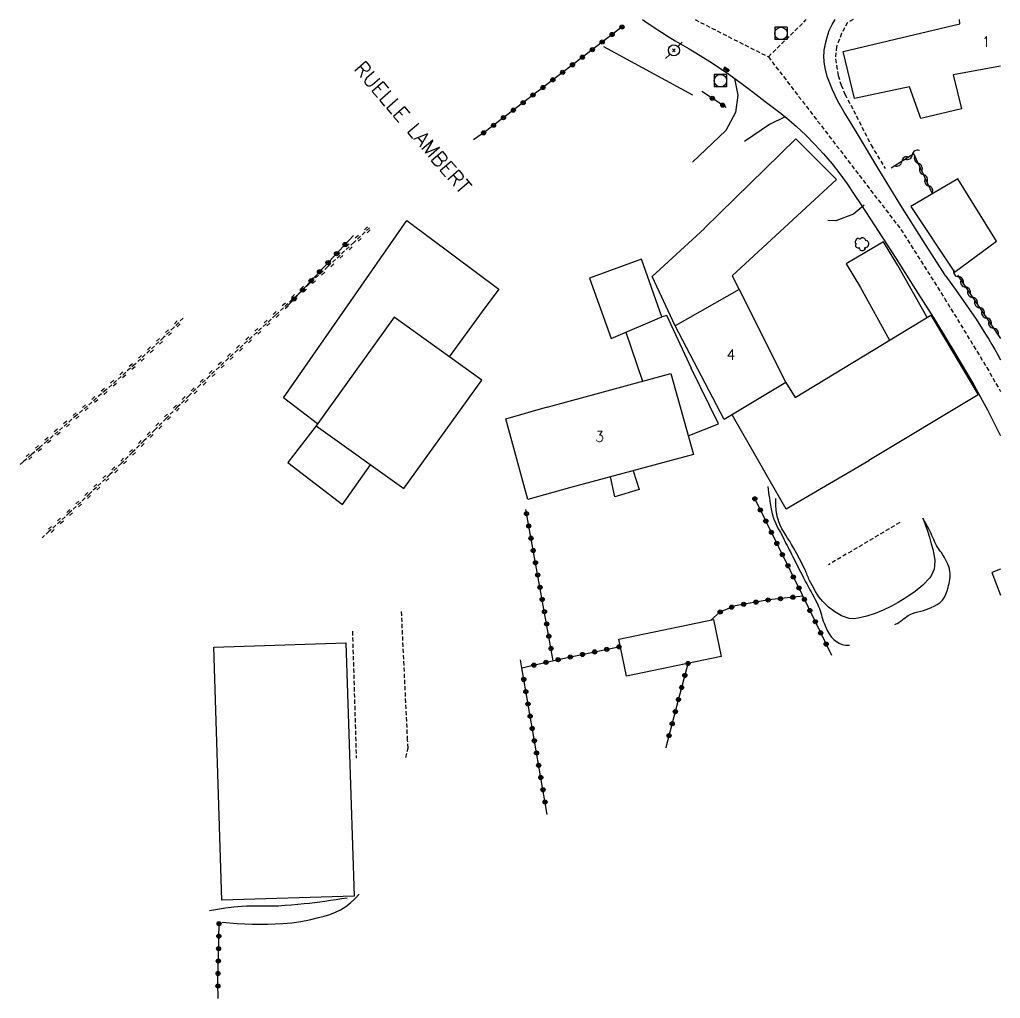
# Model space of a CAD drawing. Header units: millimetres. Extents: x 176000 to 177000, y 162000 to 163001.
# Drawn here: x 176881.7 to 177000, y 162882 to 163000 of the extents above; entities that cross this region are included whole.
import ezdxf
from ezdxf.enums import TextEntityAlignment as Align

# ---------------------------------------------------------------- set-up
doc = ezdxf.new("R2010")
doc.units = ezdxf.units.MM
doc.linetypes.add('DASHED', pattern=[0.75, 0.5, -0.25])
doc.layers.get('0').update_dxf_attribs({"linetype": 'CONTINUOUS'})
for name, color, linetype in [('W0001', 6, 'DASHED'), ('W0008', 7, 'CONTINUOUS'), ('W0017', 7, 'CONTINUOUS'), ('W0101', 7, 'CONTINUOUS'), ('W0104', 1, 'CONTINUOUS'), ('W0112', 1, 'DASHED'), ('W0211', 2, 'CONTINUOUS'), ('W0214', 2, 'CONTINUOUS'), ('W0220', 5, 'DASHED'), ('W0300', 7, 'CONTINUOUS'), ('W0310', 3, 'CONTINUOUS'), ('W0323', 7, 'CONTINUOUS'), ('W0401', 7, 'CONTINUOUS'), ('W0420', 7, 'CONTINUOUS'), ('W0473', 7, 'CONTINUOUS'), ('W0989', 7, 'CONTINUOUS'), ('W0991', 7, 'CONTINUOUS')]:
    doc.layers.add(name, color=color, linetype=linetype)
doc.styles.get("Standard").update_dxf_attribs({"font": 'romans.shx', "width": 0.85})

# ---------------------------------------------------------------- blocks, each defined once
blk = doc.blocks.new('T401')
for p, q in [((-0.3, 0.3), (0, 0.3)), ((-0.3, -0.25), (-0.3, 0.3)), ((-0.3, 0.15), (0, 0.15)), ((-0.3, 0), (0, 0)), ((0, 0.3), (0, -0.25)), ((-0.3, -0.15), (0, -0.15)), ((-0.3, -0.25), (-0.3, -0.3)), ((-0.3, -0.3), (0, -0.3)), ((0, -0.3), (0, -0.25))]:
    blk.add_line(p, q)
blk = doc.blocks.new('T420')
for p, q in [((0.75, 0.75), (-0.75, 0.75)), ((-0.75, 0.75), (-0.75, -0.75)), ((0.75, 0.75), (0.75, -0.75)), ((0.75, -0.75), (-0.75, -0.75))]:
    blk.add_line(p, q)
blk.add_ellipse((0, 0), major_axis=(-0.53, 0.53), ratio=1, start_param=3.926991, end_param=10.210176)
blk = doc.blocks.new('T473')
for p, q in [((-0.166667, 0.166667), (0.166667, -0.166667)), ((-0.166667, -0.166667), (0.166667, 0.166667)), ((0.500001, 0.500001), (1.000002, 1.000002)), ((-1.000002, -1.000002), (-0.500001, -0.500001))]:
    blk.add_line(p, q)
blk.add_ellipse((0, 0), major_axis=(0.471405, 0.471405), ratio=1, start_param=5.4977871438, end_param=11.780972451)
blk = doc.blocks.new('T300')
for p, q in [((-0.8, 0.51), (-0.86, 0.34)), ((-0.86, 0.34), (-0.86, 0.17)), ((-0.86, 0.17), (-0.74, 0.06)), ((-0.69, 0.63), (-0.8, 0.51)), ((-0.8, -0.06), (-0.74, 0.06)), ((-0.74, 0.06), (-0.69, 0.11)), ((-0.57, 0.69), (-0.69, 0.63)), ((-0.46, 0.69), (-0.57, 0.69)), ((-0.29, 0.63), (-0.46, 0.69)), ((-0.29, 0.63), (-0.17, 0.74)), ((-0.23, 0.57), (-0.29, 0.63)), ((-0.17, 0.74), (-0.06, 0.8)), ((-0.06, 0.8), (0.06, 0.8)), ((0.06, 0.8), (0.23, 0.74)), ((0.23, 0.74), (0.34, 0.63)), ((0.34, 0.63), (0.4, 0.51)), ((0.46, 0.46), (0.34, 0.46)), ((0.4, 0.51), (0.4, 0.46)), ((0.57, 0.4), (0.46, 0.46)), ((0.57, 0.4), (0.69, 0.29)), ((0.69, 0.29), (0.74, 0.17)), ((0.74, 0.06), (0.69, -0.17)), ((0.74, 0.17), (0.74, 0.06)), ((-0.8, -0.17), (-0.8, -0.06)), ((-0.8, -0.23), (-0.8, -0.17)), ((-0.74, -0.34), (-0.8, -0.23)), ((-0.69, -0.4), (-0.74, -0.34)), ((-0.51, -0.46), (-0.69, -0.4)), ((-0.4, -0.46), (-0.51, -0.46)), ((-0.4, -0.46), (-0.34, -0.46)), ((-0.34, -0.46), (-0.34, -0.4)), ((-0.34, -0.51), (-0.34, -0.46)), ((-0.29, -0.63), (-0.34, -0.51)), ((-0.17, -0.74), (-0.29, -0.63)), ((-0.06, -0.8), (-0.17, -0.74)), ((0.06, -0.8), (-0.06, -0.8)), ((0.17, -0.74), (0.06, -0.8)), ((0.23, -0.69), (0.17, -0.74)), ((0.29, -0.46), (0.23, -0.46)), ((0.29, -0.63), (0.23, -0.69)), ((0.46, -0.4), (0.29, -0.46)), ((0.34, -0.51), (0.29, -0.63)), ((0.34, -0.51), (0.34, -0.46)), ((0.57, -0.34), (0.46, -0.4)), ((0.63, -0.29), (0.57, -0.34)), ((0.69, -0.17), (0.63, -0.29))]:
    blk.add_line(p, q)
blk = doc.blocks.new('t310o')
at = {"color": 0, "linetype": 'Continuous'}
for centre, start, end in [((-0.5, 0.38), 216.8699, 323.1304), ((0.5, -0.37), 36.8699, 143.1303)]:
    blk.add_arc(centre, 0.625, start, end, dxfattribs=at)
blk = doc.blocks.new('t323o')
at = {"color": 0, "linetype": 'Continuous'}
for radius in [0.25, 0.15]:
    blk.add_circle((0, 0), radius, dxfattribs=at)
blk = doc.blocks.new('t220o')
at = {"color": 0, "linetype": 'Continuous'}
for p, q in [((-0.25, 0.25), (0.25, 0.25)), ((-0.25, -0.25), (0.25, -0.25))]:
    blk.add_line(p, q, dxfattribs=at)

msp = doc.modelspace()

# ---------------------------------------------------------------- linework, layer by layer
at = {"layer": 'W0001'}
for points in [[(176963.18, 163000), (176972.02, 162995.51)], [(176972.02, 162995.51), (176976.6, 163000)], [(176972.02, 162995.51), (176988, 162974.71), (176993.26, 162966.43), (176998.35, 162958.09), (177000, 162955.2)]]:
    msp.add_lwpolyline(points, dxfattribs=at)
at = {"layer": 'W0008'}
for points in [[(176956.86, 163000), (176957.11, 162999.83), (176958.12, 162999.15), (176959.13, 162998.48), (176959.95, 162997.96), (176960.78, 162997.46), (176961.62, 162996.96), (176962.46, 162996.47), (176963.29, 162995.98), (176964.13, 162995.48), (176964.95, 162994.97), (176965.77, 162994.44), (176967.27, 162993.41), (176968.74, 162992.34), (176970.2, 162991.25), (176971.65, 162990.14), (176972.6, 162989.41), (176973.56, 162988.68), (176974.5, 162987.92), (176975.4, 162987.13), (176976.54, 162986.06), (176977.63, 162984.96), (176978.69, 162983.81), (176979.71, 162982.63), (176980.64, 162981.43), (176981.52, 162980.19), (176982.36, 162978.92), (176983.21, 162977.66), (176984.27, 162976.08), (176985.32, 162974.48), (176986.36, 162972.87), (176987.38, 162971.26), (176989.78, 162967.47), (176992.17, 162963.68), (176994.51, 162959.86), (176996.78, 162955.99), (176997.62, 162954.49), (176998.44, 162952.98), (176999.22, 162951.45), (176999.99, 162949.91)], [(176993.41, 162969.07), (176990.69, 162973.33), (176988.01, 162977.61), (176985.36, 162981.92), (176982.76, 162986.25), (176981.97, 162987.55), (176981.17, 162988.84), (176980.41, 162990.16), (176979.75, 162991.53), (176979.42, 162992.33), (176979.13, 162993.15), (176978.9, 162994), (176978.76, 162994.86), (176978.74, 162995.14), (176978.73, 162995.42), (176978.73, 162995.71), (176978.74, 162995.99), (176978.77, 162996.27), (176978.81, 162996.55), (176978.86, 162996.83), (176978.92, 162997.11), (176979.12, 162997.89), (176979.36, 162998.67), (176979.7, 162999.42), (176980.09, 163000)], [(176993.41, 162969.07), (176994.67, 162967.37), (176995.89, 162965.64), (176997.07, 162963.89), (176998.21, 162962.11), (176998.6, 162961.49), (176998.96, 162960.86), (176999.32, 162960.23), (176999.68, 162959.59), (177000, 162959)], [(176999.98, 162949.92), (177000, 162949.93)]]:
    msp.add_lwpolyline(points, dxfattribs=at)
at = {"layer": 'W0017'}
for points in [[(176967.94, 162992.91), (176968.34, 162990.91), (176968.04, 162988.8), (176966.9, 162986.65), (176962.88, 162982.83)], [(176974.03, 162988.27), (176972.17, 162987.35), (176969.13, 162985.3)], [(176983.59, 162977.65), (176982.29, 162976.54), (176980.16, 162975.76), (176979.18, 162975.79)]]:
    msp.add_lwpolyline(points, dxfattribs=at)
at = {"layer": 'W0101'}
for points in [[(176982.4, 162990.49), (176981.03, 162996.16), (176995.13, 162999.48)], [(176995.13, 162999.48), (176995.07, 163000)], [(177000, 162994.38), (176994.31, 162993.34), (176995.32, 162989.25), (176990.42, 162988.1), (176989.04, 162991.92), (176982.4, 162990.49)], [(176968.51, 162967.46), (176960.8, 162963.08)], [(176968.51, 162967.46), (176974.14, 162956.27)], [(176966.69, 162951.8), (176960.8, 162963.08)], [(176974.14, 162956.27), (176966.69, 162951.8)]]:
    msp.add_lwpolyline(points, dxfattribs=at)
msp.add_lwpolyline([(176962.98, 162947.58), (176948.06, 162943.58), (176948.03, 162943.57), (176943.02, 162942.15), (176940.37, 162951.89), (176945.38, 162953.32), (176945.37, 162953.31), (176960.28, 162957.36)], close=True, dxfattribs=at)
at = {"layer": 'W0104'}
for points in [[(176960.8, 162963.08), (176958.01, 162969.03), (176964.31, 162974.84), (176964.3, 162974.83), (176975.34, 162985.63)], [(176975.34, 162985.63), (176980.23, 162980.75)], [(176980.23, 162980.75), (176967.64, 162969.11), (176968.51, 162967.46)], [(176917.67, 162951.29), (176913.55, 162954.43), (176928.43, 162975.79), (176939.54, 162967.5), (176937.51, 162964.81), (176933.54, 162959.38)], [(176991.17, 162964.12), (176987.65, 162970.38), (176985.89, 162973.22), (176981.4, 162970.55), (176983.15, 162967.72), (176983.14, 162967.71), (176986.63, 162961.36)], [(176962.37, 162949.82), (176966, 162951.29), (176962.73, 162957.98), (176962.76, 162957.97), (176959.77, 162964.35), (176959.19, 162964.18), (176959.18, 162964.17), (176956.72, 162971.14), (176950.44, 162968.84), (176953.06, 162961.56)], [(176953.06, 162961.56), (176959.18, 162964.17)], [(176974.14, 162956.27), (176975.25, 162954.46), (176991.63, 162964.4)], [(176991.63, 162964.4), (176997.31, 162954.8)], [(176954.84, 162962.32), (176956.83, 162956.42)], [(176997.31, 162954.8), (176984.13, 162946.85)], [(176984.13, 162946.85), (176984.12, 162946.84), (176974.16, 162941.02), (176967.66, 162952.38)], [(176917.5, 162951.06), (176914.1, 162946.62), (176920.68, 162941.55), (176924.05, 162946.36)], [(176955.73, 162945.64), (176956.45, 162943.36), (176953.51, 162942.47), (176952.97, 162944.9)], [(177000, 162933.77), (176998.96, 162933.37)], [(176998.96, 162933.37), (177000, 162930.64)]]:
    msp.add_lwpolyline(points, dxfattribs=at)
for points in [[(176994.48, 162969.57), (176999.54, 162973.29), (176994.88, 162980.83), (176989.21, 162977.49)], [(176928.06, 162943.48), (176937.46, 162956.56), (176926.9, 162964.14), (176917.5, 162951.06)], [(176953.99, 162925.32), (176965.42, 162927.72), (176966.35, 162923.26), (176954.92, 162920.86)], [(176921.09, 162924.88), (176922.08, 162894.38), (176906.14, 162893.87), (176905.15, 162924.37)]]:
    msp.add_lwpolyline(points, close=True, dxfattribs=at)
at = {"layer": 'W0112'}
for points in [[(176982.24, 163000), (176981.58, 162999.66), (176980.86, 162998.33), (176980.24, 162996.75), (176980.11, 162995.24), (176980.43, 162993.27), (176980.8, 162992.11), (176981.25, 162991), (176982.29, 162989.06)], [(176982.29, 162989.06), (176984.41, 162984.88), (176986.1, 162982.07)], [(176987.88, 162939.39), (176979.29, 162934.31)], [(176928.3, 162911.07), (176928.58, 162912.21), (176928.52, 162913.18), (176927.79, 162928.67)], [(176921.87, 162926.29), (176922.33, 162911)]]:
    msp.add_lwpolyline(points, dxfattribs=at)
at = {"layer": 'W0211'}
for points in [[(176971.95, 162943.73), (176971.99, 162943.38), (176972.04, 162943.03), (176972.09, 162942.68), (176972.15, 162942.33), (176972.26, 162941.7), (176972.37, 162941.06), (176972.5, 162940.43), (176972.68, 162939.81), (176972.91, 162939.26), (176973.18, 162938.72), (176973.47, 162938.19), (176973.75, 162937.66), (176973.88, 162937.4), (176974.01, 162937.14), (176974.14, 162936.88), (176974.28, 162936.63), (176974.41, 162936.37), (176974.54, 162936.11), (176974.68, 162935.85), (176974.81, 162935.59), (176974.99, 162935.24), (176975.17, 162934.88), (176975.35, 162934.52), (176975.53, 162934.17), (176975.71, 162933.81), (176975.9, 162933.45), (176976.08, 162933.1), (176976.26, 162932.74), (176976.39, 162932.5), (176976.52, 162932.25), (176976.65, 162932.01), (176976.78, 162931.77), (176976.91, 162931.53), (176977.04, 162931.28), (176977.17, 162931.04), (176977.3, 162930.8), (176977.5, 162930.42), (176977.7, 162930.04), (176977.9, 162929.66), (176978.08, 162929.27), (176978.17, 162929.02), (176978.26, 162928.78), (176978.33, 162928.52), (176978.41, 162928.27), (176978.48, 162928.02), (176978.56, 162927.77), (176978.64, 162927.52), (176978.74, 162927.28), (176978.92, 162926.84), (176979.11, 162926.39), (176979.35, 162925.96), (176979.64, 162925.57), (176979.91, 162925.29), (176980.22, 162925.05), (176980.55, 162924.85), (176980.91, 162924.7), (176981.33, 162924.61), (176981.76, 162924.6), (176981.8, 162924.6)], [(176987.29, 162927.11), (176987.42, 162927.17), (176987.57, 162927.24), (176987.77, 162927.36), (176987.96, 162927.5), (176988.15, 162927.63), (176988.33, 162927.78), (176988.52, 162927.92), (176988.71, 162928.06), (176988.9, 162928.18), (176989.11, 162928.3), (176989.42, 162928.43), (176989.74, 162928.54), (176990.06, 162928.64), (176990.39, 162928.72), (176990.71, 162928.8), (176991.04, 162928.9), (176991.36, 162929.01), (176991.67, 162929.14), (176992.02, 162929.32), (176992.38, 162929.51), (176992.72, 162929.75), (176993.01, 162930.04), (176993.25, 162930.38), (176993.44, 162930.77), (176993.58, 162931.16), (176993.69, 162931.56), (176993.76, 162931.8), (176993.81, 162932.04), (176993.86, 162932.29), (176993.9, 162932.54), (176993.93, 162932.79), (176993.94, 162933.04), (176993.94, 162933.29), (176993.91, 162933.54), (176993.82, 162933.98), (176993.66, 162934.39), (176993.47, 162934.78), (176993.27, 162935.17), (176993.16, 162935.36), (176993.04, 162935.54), (176992.92, 162935.72), (176992.79, 162935.9), (176992.67, 162936.07), (176992.54, 162936.25), (176992.42, 162936.43), (176992.31, 162936.61), (176992.18, 162936.85), (176992.07, 162937.09), (176991.96, 162937.34), (176991.85, 162937.58), (176991.74, 162937.83), (176991.64, 162938.08), (176991.53, 162938.32), (176991.41, 162938.56), (176991.23, 162938.9), (176991.04, 162939.24), (176990.84, 162939.57), (176990.64, 162939.9)], [(176906.17, 162891.23), (176907.99, 162891.06), (176909.81, 162890.98), (176911.64, 162890.98), (176913.47, 162891.06), (176914.55, 162891.16), (176915.64, 162891.32), (176916.71, 162891.52), (176917.77, 162891.77), (176918.46, 162891.95), (176919.14, 162892.16), (176919.81, 162892.42), (176920.45, 162892.73), (176921.07, 162893.13), (176921.65, 162893.57), (176922.2, 162894.06), (176922.7, 162894.6)]]:
    msp.add_lwpolyline(points, dxfattribs=at)
at = {"layer": 'W0214'}
for points in [[(176990.64, 162939.9), (176990.95, 162939.15), (176991.23, 162938.39), (176991.47, 162937.61), (176991.67, 162936.83), (176991.84, 162936.18), (176991.99, 162935.52), (176992.09, 162934.85), (176992.07, 162934.16), (176992, 162933.78), (176991.87, 162933.41), (176991.7, 162933.06), (176991.48, 162932.74), (176990.66, 162931.83), (176989.72, 162931.06), (176988.71, 162930.39), (176987.69, 162929.77), (176986.79, 162929.27), (176985.85, 162928.82), (176984.89, 162928.43), (176983.9, 162928.11), (176983.39, 162927.97), (176982.87, 162927.85), (176982.33, 162927.79), (176981.78, 162927.84), (176980.86, 162928.15), (176980.03, 162928.63), (176979.28, 162929.21), (176978.59, 162929.86), (176978.1, 162930.44), (176977.7, 162931.08), (176977.34, 162931.75), (176977, 162932.42), (176976.92, 162932.57), (176976.85, 162932.72), (176976.79, 162932.88), (176976.72, 162933.03), (176976.66, 162933.19), (176976.6, 162933.35), (176976.53, 162933.5), (176976.46, 162933.66), (176976.13, 162934.34), (176975.78, 162935.02), (176975.42, 162935.69), (176975.05, 162936.36), (176974.83, 162936.75), (176974.6, 162937.13), (176974.35, 162937.5), (176974.11, 162937.87), (176973.87, 162938.26), (176973.65, 162938.65), (176973.46, 162939.06), (176973.3, 162939.48), (176973.1, 162940.16), (176972.98, 162940.86), (176972.92, 162941.57), (176972.92, 162942.29)], [(176904.63, 162892.62), (176905.6, 162892.8), (176906.57, 162892.95), (176907.55, 162893.07), (176908.53, 162893.16), (176909.08, 162893.19), (176909.64, 162893.21), (176910.19, 162893.21), (176910.75, 162893.2), (176911.3, 162893.19), (176911.86, 162893.19), (176912.42, 162893.2), (176912.97, 162893.21), (176913.74, 162893.26), (176914.52, 162893.31), (176915.29, 162893.38), (176916.06, 162893.46), (176916.68, 162893.52), (176917.31, 162893.6), (176917.93, 162893.68), (176918.56, 162893.77), (176919.23, 162893.86), (176919.89, 162893.96), (176920.56, 162894.06), (176921.23, 162894.17)]]:
    msp.add_lwpolyline(points, dxfattribs=at)
at = {"layer": 'W0220'}
for points in [[(176923.94, 162974.92), (176922.03, 162973.14), (176918.89, 162970.23), (176915.75, 162967.31), (176912.61, 162964.4), (176911.47, 162963.35), (176910.33, 162962.31), (176909.2, 162961.27), (176908.06, 162960.22), (176906.92, 162959.18), (176905.79, 162958.13), (176904.66, 162957.07), (176903.54, 162956.01), (176902.16, 162954.67), (176900.79, 162953.32), (176899.43, 162951.96), (176898.08, 162950.59), (176896.72, 162949.23), (176895.36, 162947.87), (176894, 162946.52), (176892.62, 162945.18), (176890.2, 162942.88), (176887.77, 162940.59), (176885.31, 162938.33), (176884.45, 162937.55)], [(176901.44, 162964.04), (176900.35, 162962.91), (176899.09, 162961.68), (176895.66, 162958.49), (176892.16, 162955.38), (176888.62, 162952.32), (176885.08, 162949.25), (176884.12, 162948.41), (176883.16, 162947.57), (176882.19, 162946.73), (176881.74, 162946.34)]]:
    msp.add_lwpolyline(points, dxfattribs=at)
at = {"layer": 'W0300'}
msp.add_lwpolyline([(176962.91, 162990.9), (176952.19, 162996.73)], dxfattribs=at)
at = {"layer": 'W0310'}
for points in [[(176991.8, 162979.01), (176989.58, 162983.83), (176986.83, 162982.11)], [(176994.82, 162969.22), (177000, 162961.56)]]:
    msp.add_lwpolyline(points, dxfattribs=at)
at = {"layer": 'W0323'}
for points in [[(176954.56, 162999.27), (176937.9, 162986.51), (176936.46, 162985.5)], [(176966.95, 162989.4), (176964.01, 162991.34)], [(176921.98, 162973.97), (176913.8, 162965.23)], [(176970.36, 162942.32), (176976.1, 162930.69), (176979.65, 162923.4)], [(176946.09, 162922.74), (176942.77, 162940.95)], [(176976.18, 162930.52), (176972.06, 162930.06), (176968.01, 162929.36), (176966.18, 162928.59), (176965.07, 162927.64)], [(176942.29, 162921.86), (176947.04, 162922.96), (176954.17, 162924.45)], [(176942.29, 162921.86), (176942.15, 162922.85)], [(176959.7, 162912.24), (176959.7, 162912.33), (176961.17, 162918.04), (176962.34, 162922.42)], [(176945.35, 162904.22), (176942.29, 162921.86)], [(176905.68, 162882.04), (176905.65, 162883.89), (176905.8, 162891.08)]]:
    msp.add_lwpolyline(points, dxfattribs=at)

# ---------------------------------------------------------------- block references
at = {"layer": 'W0220'}
for p, rotation in [((176923.66, 162974.66), 222.8935409222028), ((176921.47, 162972.62), 222.8776012814298), ((176922.57, 162973.64), 222.8935409222028), ((176920.37, 162971.6), 222.8776012814298), ((176919.27, 162970.58), 222.8776012814298), ((176918.17, 162969.56), 222.8616596199945), ((176917.07, 162968.54), 222.8616596199945), ((176915.97, 162967.52), 222.8616596199945), ((176913.77, 162965.48), 222.8457159376387), ((176914.87, 162966.5), 222.8457159376387), ((176912.67, 162964.46), 222.8457159376387), ((176900.75, 162963.33), 225.8142985213155), ((176911.57, 162963.44), 222.7346745220521), ((176899.69, 162962.27), 224.515996471265), ((176910.46, 162962.43), 222.5660886659842), ((176898.61, 162961.23), 222.9147811005867), ((176909.36, 162961.41), 222.4881621999553), ((176897.51, 162960.21), 222.9147811005867), ((176908.25, 162960.4), 222.5008962586749), ((176896.41, 162959.18), 222.9147811005867), ((176906.05, 162958.37), 222.8382514771464), ((176907.15, 162959.39), 222.6175957272719), ((176894.18, 162957.18), 221.5048094078196), ((176895.31, 162958.17), 221.5048094078196), ((176904.95, 162957.34), 223.1495433025167), ((176893.06, 162956.18), 221.5048094078196), ((176903.86, 162956.31), 223.5514666675054), ((176891.93, 162955.19), 220.8723870767173), ((176902.78, 162955.27), 224.076901672572), ((176890.8, 162954.21), 220.8723870767173), ((176901.71, 162954.22), 224.619148702051), ((176889.67, 162953.23), 220.8723870767173), ((176900.64, 162953.17), 224.9944229773348), ((176887.4, 162951.26), 221.0181930561342), ((176888.53, 162952.25), 221.0181930561342), ((176899.58, 162952.11), 224.9944229773348), ((176886.27, 162950.28), 221.0181930561342), ((176898.52, 162951.04), 225.20270592126), ((176885.14, 162949.29), 221.0181930561342), ((176896.41, 162948.92), 225.0143230407438), ((176897.47, 162949.98), 225.2093398950209), ((176884.01, 162948.31), 221.0086644535141), ((176895.35, 162947.85), 224.6523099049776), ((176882.87, 162947.32), 220.8460991219517), ((176894.28, 162946.8), 224.6523099049776), ((176893.21, 162945.75), 224.1233184106085), ((176892.13, 162944.71), 223.6203722809448), ((176891.04, 162943.68), 223.6203722809448), ((176889.95, 162942.65), 223.1878931995436), ((176887.77, 162940.59), 222.6956877188119), ((176888.86, 162941.62), 223.1878931995436), ((176886.66, 162939.58), 222.6956877188119), ((176885.56, 162938.56), 222.6956877188119)]:
    msp.add_blockref('t220o', p, dxfattribs=dict(at, rotation=rotation))
at = {"layer": 'W0300'}
msp.add_blockref('T300', (176983.35, 162972.93), dxfattribs=at)
at = {"layer": 'W0310'}
for p, rotation in [((176988.11, 162982.91), 212.093608464828), ((176989.38, 162983.71), 212.093608464828), ((176990.11, 162982.68), 114.7298951613862), ((176990.73, 162981.32), 114.7298951613862), ((176991.36, 162979.96), 114.7298951613862), ((176994.95, 162969.01), 304.1180326077913), ((176995.79, 162967.77), 304.1180326077913), ((176996.63, 162966.53), 304.1180326077913), ((176997.48, 162965.29), 304.1180326077913), ((176998.32, 162964.05), 304.1180326077913), ((176999.16, 162962.81), 304.1180326077913)]:
    msp.add_blockref('t310o', p, dxfattribs=dict(at, rotation=rotation))
at = {"layer": 'W0323'}
for p, rotation in [((176954.37, 162999.12), 217.4352173220861), ((176953.18, 162998.21), 217.4352173220861), ((176950.8, 162996.38), 217.4352173220861), ((176951.99, 162997.3), 217.4352173220861), ((176949.6, 162995.47), 217.4352173220861), ((176948.41, 162994.56), 217.4352173220861), ((176946.03, 162992.74), 217.4352173220861), ((176947.22, 162993.65), 217.4352173220861), ((176944.84, 162991.82), 217.4352173220861), ((176943.65, 162990.91), 217.4352173220861), ((176965.26, 162990.52), 146.6074765336074), ((176941.27, 162989.09), 217.4352173220861), ((176942.46, 162990), 217.4352173220861), ((176966.51, 162989.69), 146.6074765336074), ((176940.08, 162988.18), 217.4352173220861), ((176938.89, 162987.27), 217.4352173220861), ((176937.69, 162986.36), 215.0884572480229), ((176920.97, 162972.9), 226.9159077565118), ((176919.95, 162971.8), 226.9159077565118), ((176918.92, 162970.71), 226.9159077565118), ((176917.9, 162969.61), 226.9159077565118), ((176916.87, 162968.52), 226.9159077565118), ((176915.85, 162967.42), 226.9159077565118), ((176914.83, 162966.32), 226.9159077565118), ((176970.39, 162942.25), 296.2805797619919), ((176971.06, 162940.9), 296.2805797619919), ((176942.86, 162940.45), 100.3361327892093), ((176971.72, 162939.56), 296.2805797619919), ((176943.13, 162938.97), 100.3361327892093), ((176943.4, 162937.5), 100.3361327892093), ((176972.39, 162938.21), 296.2805797619919), ((176943.67, 162936.02), 100.3361327892093), ((176973.05, 162936.87), 296.2805797619919), ((176973.71, 162935.52), 296.2805797619919), ((176943.94, 162934.54), 100.3361327892093), ((176974.38, 162934.18), 296.2805797619919), ((176944.21, 162933.07), 100.3361327892093), ((176975.04, 162932.83), 296.2805797619919), ((176944.48, 162931.59), 100.3361327892093), ((176975.71, 162931.49), 296.2805797619919), ((176944.75, 162930.12), 100.3361327892093), ((176972, 162930.05), 189.7696090135912), ((176973.49, 162930.22), 186.3829156216807), ((176974.98, 162930.39), 186.3829156216807), ((176976.37, 162930.14), 295.9227156121665), ((176967.6, 162929.19), 202.9035270453114), ((176969.05, 162929.54), 189.7696090135912), ((176970.53, 162929.8), 189.7696090135912), ((176977.02, 162928.79), 295.9227156121665), ((176945.02, 162928.64), 100.3361327892093), ((176966.22, 162928.6), 202.9035270453114), ((176945.29, 162927.17), 100.3361327892093), ((176977.68, 162927.44), 295.9227156121665), ((176945.55, 162925.69), 100.3361327892093), ((176978.33, 162926.09), 295.9227156121665), ((176945.82, 162924.21), 100.3361327892093), ((176952.54, 162924.11), 11.81611484629082), ((176954.01, 162924.41), 11.81611484629082), ((176978.99, 162924.74), 295.9227156121665), ((176948.14, 162923.19), 11.81611484629082), ((176949.61, 162923.49), 11.81611484629082), ((176951.07, 162923.8), 11.81611484629082), ((176943.75, 162922.2), 12.95150617544776), ((176945.21, 162922.54), 12.95150617544776), ((176946.67, 162922.87), 12.95150617544776), ((176962.34, 162922.4), 75.10197718797073), ((176961.95, 162920.96), 75.10197718797073), ((176942.53, 162920.48), 99.86735510808688), ((176961.57, 162919.51), 75.10197718797073), ((176942.78, 162919), 99.86735510808688), ((176943.04, 162917.52), 99.86735510808688), ((176961.18, 162918.06), 75.10197718797073), ((176943.3, 162916.05), 99.86735510808688), ((176960.8, 162916.6), 75.51542343534106), ((176960.43, 162915.15), 75.51542343534106), ((176943.55, 162914.57), 99.86735510808688), ((176960.05, 162913.7), 75.51542343534106), ((176943.81, 162913.09), 99.86735510808688), ((176944.07, 162911.61), 99.86735510808688), ((176944.32, 162910.13), 99.86735510808688), ((176944.58, 162908.66), 99.86735510808688), ((176944.84, 162907.18), 99.86735510808688), ((176945.1, 162905.7), 99.86735510808688), ((176905.79, 162891.04), 88.82012570366999), ((176905.76, 162889.54), 88.82012570366999), ((176905.73, 162888.04), 88.82012570366999), ((176905.7, 162886.54), 88.82012570366999), ((176905.67, 162885.04), 88.82012570366999), ((176905.65, 162883.54), 90.91123791015332)]:
    msp.add_blockref('t323o', p, dxfattribs=dict(at, rotation=rotation))
at = {"layer": 'W0401', "rotation": 235.2182768454182}
msp.add_blockref('T401', (176966.86, 162993.88), dxfattribs=at)
at = {"layer": 'W0420'}
for p in [(176973.54, 162998.34), (176966.24, 162992.65)]:
    msp.add_blockref('T420', p, dxfattribs=at)
at = {"layer": 'W0473'}
msp.add_blockref('T473', (176960.63, 162996.3), dxfattribs=at)

# ---------------------------------------------------------------- texts
at = {"layer": 'W0989'}
msp.add_text('RUELLE LAMBERT', height=1.75, rotation=310.572, dxfattribs=at).set_placement((176921.95, 162994.03))
at = {"layer": 'W0991'}
for s, p in [('1', (176998.28, 162997.33)), ('4', (176967.53, 162959.63)), ('3', (176951.67, 162949.76))]:
    msp.add_text(s, height=1.25, dxfattribs=at).set_placement(p, align=Align.MIDDLE_CENTER)

doc.saveas('drawing.dxf')
